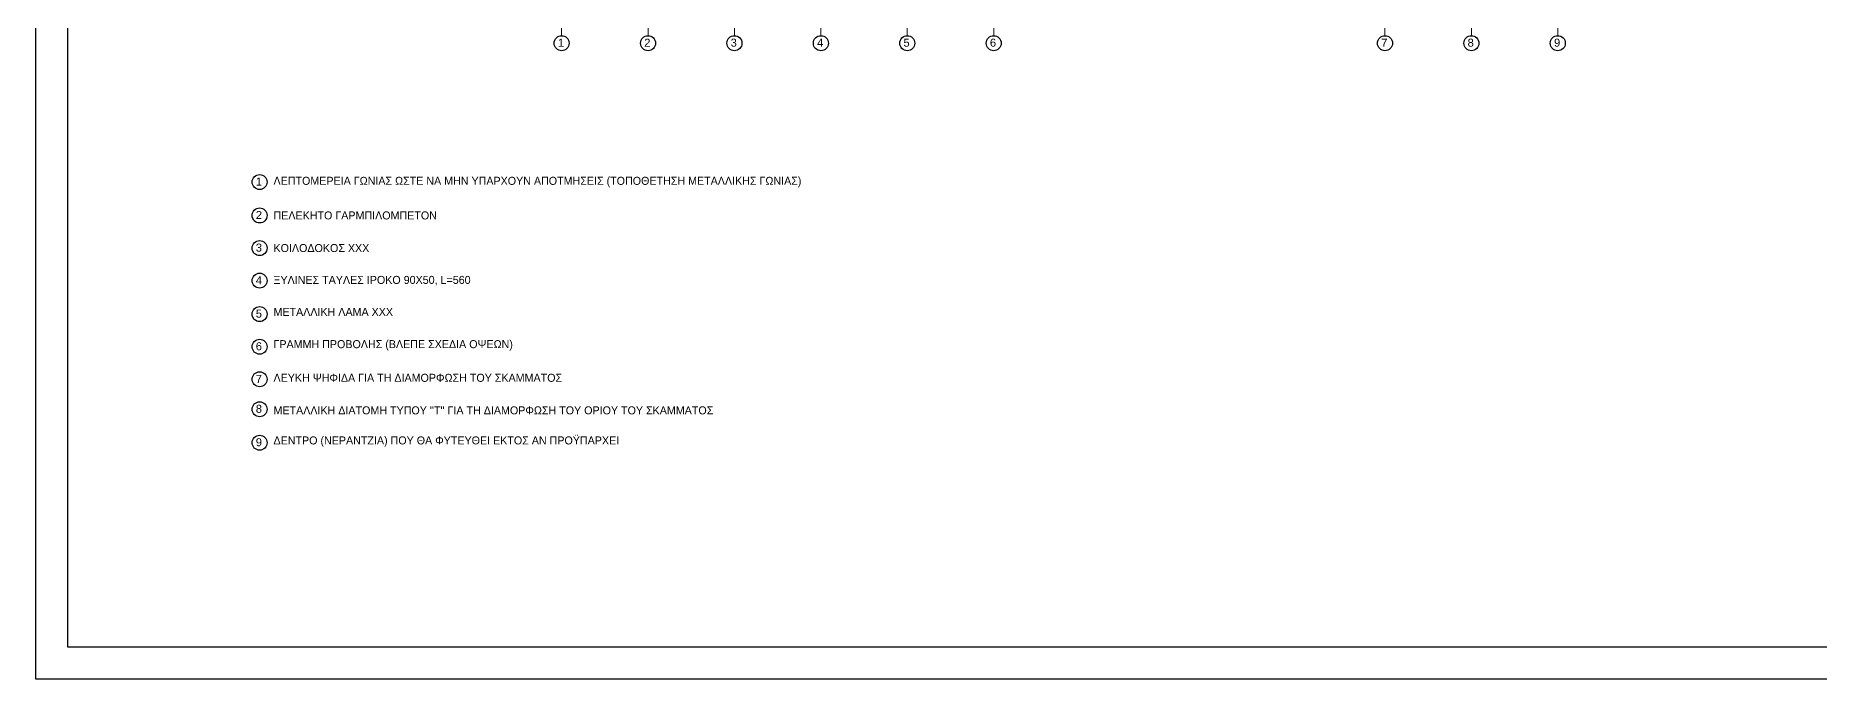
# Model space of a CAD drawing. Header units: millimetres. Extents: x -2.1 to 56.3, y -12 to 10.2.
# Drawn here: x -2.1 to 3.47, y -11.96 to -9.95 of the extents above; entities that cross this region are included whole.
import ezdxf

# ---------------------------------------------------------------- set-up
doc = ezdxf.new("R2010")
doc.units = ezdxf.units.MM
doc.header["$LTSCALE"] = 0.01
doc.layers.add('SYMBOLS', color=51, linetype='Continuous', lineweight=15)
doc.layers.add('ΤΕΧΤ', color=35, linetype='Continuous')
doc.styles.get("Standard").update_dxf_attribs({"font": 'arial.ttf'})

msp = doc.modelspace()

# ---------------------------------------------------------------- linework, layer by layer
for points in [[(6.3012, -6.0217), (6.3012, -11.9617), (-2.0988, -11.9617), (-2.0988, -6.0217)], [(6.2012, -6.1217), (6.2012, -11.8617), (-1.9988, -11.8617), (-1.9988, -6.1217)]]:
    msp.add_lwpolyline(points, close=True)
at = {"layer": 'SYMBOLS'}
for p, q in [((2.6575, -8.5488), (2.6575, -9.9513)), ((0.0847, -9.1979), (0.0847, -9.9513)), ((0.8947, -9.2613), (0.8947, -9.9513)), ((2.1175, -9.2613), (2.1175, -9.9513)), ((-0.1853, -9.3484), (-0.1853, -9.9513)), ((2.3875, -9.3513), (2.3875, -9.9513)), ((0.3547, -9.4163), (0.3547, -9.9513)), ((0.6247, -9.3657), (0.6247, -9.9513)), ((-0.4553, -9.4513), (-0.4553, -9.9513)), ((-0.4553, -9.4513), (-0.4553, -9.9513))]:
    msp.add_line(p, q, dxfattribs=at)
at = {"layer": 'ΤΕΧΤ'}
for centre in [(-0.4553, -9.9747), (-0.1853, -9.9747), (0.0847, -9.9747), (0.3547, -9.9747), (0.6247, -9.9747), (0.8947, -9.9747), (2.1175, -9.9747), (2.3875, -9.9747), (2.6575, -9.9747), (-1.3991, -10.4084), (-1.3991, -10.5129), (-1.3991, -10.6148), (-1.3991, -10.7165), (-1.3991, -10.821), (-1.3991, -10.9229), (-1.3991, -11.0246), (-1.3991, -11.1183), (-1.3991, -11.2228)]:
    msp.add_circle(centre, 0.0234, dxfattribs=at)

# ---------------------------------------------------------------- texts
at = {"layer": 'ΤΕΧΤ', "char_height": 0.025}
for s, width, insert, attachment_point in [('1', 0.250901, (-0.4575, -9.9733), 5), ('2', 0.250901, (-0.1875, -9.9733), 5), ('3', 0.250901, (0.0825, -9.9733), 5), ('4', 0.250901, (0.3525, -9.9733), 5), ('5', 0.250901, (0.6225, -9.9733), 5), ('6', 0.250901, (0.8925, -9.9733), 5), ('7', 0.250901, (2.1153, -9.9733), 5), ('8', 0.250901, (2.3853, -9.9733), 5), ('9', 0.250901, (2.6553, -9.9733), 5), ('1', 0.250901, (-1.4013, -10.407), 5), ('{\\fCentury Gothic|b0|i0|c161|p34;ΛΕΠΤΟΜΕΡΕΙΑ ΓΩΝΙΑΣ ΩΣΤΕ ΝΑ ΜΗΝ ΥΠΑΡΧΟΥΝ ΑΠΟΤΜΗΣΕΙΣ (ΤΟΠΟΘΕΤΗΣΗ ΜΕΤΑΛΛΙΚΗΣ ΓΩΝΙΑΣ)^I}', 3.045661, (-1.3557, -10.4084), 4), ('2', 0.250901, (-1.4013, -10.5115), 5), ('{\\fCentury Gothic|b0|i0|c161|p34;ΠΕΛΕΚΗΤΟ ΓΑΡΜΠΙΛΟΜΠΕΤΟΝ}', 3.045661, (-1.3557, -10.5129), 4), ('3', 0.250901, (-1.4013, -10.6134), 5), ('{\\fCentury Gothic|b0|i0|c161|p34;ΚΟΙΛΟΔΟΚΟΣ ΧΧΧ}', 3.045661, (-1.3557, -10.6148), 4), ('4', 0.250901, (-1.4013, -10.7151), 5), ('{\\fCentury Gothic|b0|i0|c161|p34;ΞΥΛΙΝΕΣ ΤΑΥΛΕΣ ΙΡΟΚΟ \\fCentury Gothic|b0|i0|c0|p34;90X50, L=560}', 3.045661, (-1.3557, -10.7165), 4), ('5', 0.250901, (-1.4013, -10.8196), 5), ('{\\fCentury Gothic|b0|i0|c161|p34;ΜΕΤΑΛΛΙΚΗ ΛΑΜΑ \\fCentury Gothic|b0|i0|c0|p34;XXX}', 3.045661, (-1.3557, -10.8141), 4), ('6', 0.250901, (-1.4013, -10.9216), 5), ('{\\fCentury Gothic|b0|i0|c161|p34;ΓΡΑΜΜΗ ΠΡΟΒΟΛΗΣ (ΒΛΕΠΕ ΣΧΕΔΙΑ ΟΨΕΩΝ)}', 3.045661, (-1.3557, -10.9186), 4), ('7', 0.250901, (-1.4013, -11.0233), 5), ('{\\fCentury Gothic|b0|i0|c161|p34;ΛΕΥΚΗ ΨΗΦΙΔΑ ΓΙΑ ΤΗ ΔΙΑΜΟΡΦΩΣΗ ΤΟΥ ΣΚΑΜΜΑΤΟΣ}', 3.045661, (-1.3557, -11.0201), 4), ('8', 0.250901, (-1.4013, -11.1169), 5), ("{\\fCentury Gothic|b0|i0|c161|p34;ΜΕΤΑΛΛΙΚΗ ΔΙΑΤΟΜΗ ΤΥΠΟΥ ''Τ'' ΓΙΑ ΤΗ ΔΙΑΜΟΡΦΩΣΗ ΤΟΥ ΟΡΙΟΥ ΤΟΥ ΣΚΑΜΜΑΤΟΣ}", 3.045661, (-1.3557, -11.1218), 4), ('{\\fCentury Gothic|b0|i0|c161|p34;ΔΕΝΤΡΟ (ΝΕΡΑΝΤΖΙΑ) ΠΟΥ ΘΑ ΦΥΤΕΥΘΕΙ ΕΚΤΟΣ ΑΝ ΠΡΟΫΠΑΡΧΕΙ}', 3.045661, (-1.3557, -11.2193), 4), ('9', 0.250901, (-1.4013, -11.2214), 5)]:
    msp.add_mtext_dynamic_manual_height_columns(s, width=width, gutter_width=0.5, heights=[0], dxfattribs=dict(at, insert=insert, attachment_point=attachment_point))

doc.saveas('drawing.dxf')
